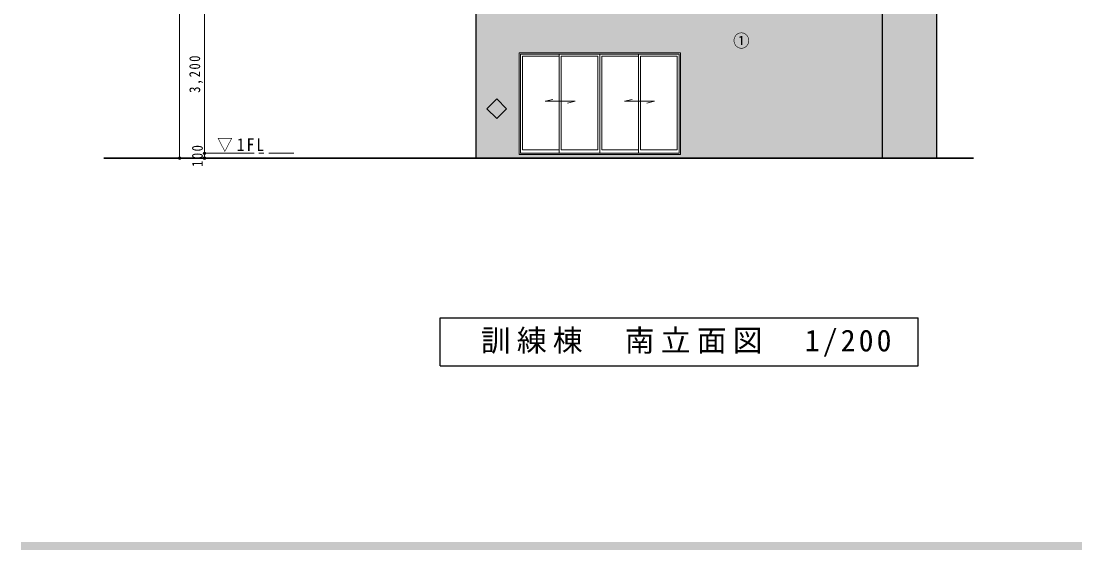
# Model space of a CAD drawing. Units: millimetres at full size. Extents: x -38230 to 40344, y -28542 to 27899.
# Drawn here: x -38230 to -16975, y -27721 to -17041 of the extents above; entities that cross this region are included whole.
import ezdxf
from ezdxf.enums import TextEntityAlignment as Align

# ---------------------------------------------------------------- set-up
doc = ezdxf.new("R2010")
doc.units = ezdxf.units.MM
doc.header["$LTSCALE"] = 100
doc.header["$PDMODE"] = 32
doc.header["$PDSIZE"] = 50
doc.linetypes.add('CHAIN1', pattern=[8, 5, -1, 1, -1])
for name, color, linetype, lineweight in [('1-3_中線', 3, 'Continuous', 25), ('1-4_太線', 2, 'Continuous', 35), ('1-8_ﾊｯﾁﾝｸﾞ', 4, 'Continuous', 9), ('1-A_中芯線', 4, 'CHAIN1', 9), ('1-D_文字', 7, 'Continuous', 18), ('1-E_寸法', 4, 'Continuous', 9)]:
    doc.layers.add(name, color=color, linetype=linetype, lineweight=lineweight)
for name, color, linetype in [('2-D_2-Dﾚｲﾔ', 9, 'Continuous'), ('4-D_文字', 7, 'Continuous'), ('F-D', 150, 'Continuous')]:
    doc.layers.add(name, color=color, linetype=linetype)
doc.styles.add('ＭＳ ゴシック', font='')
doc.styles.get('ＭＳ ゴシック').set_extended_font_data('MS Gothic')

msp = doc.modelspace()

# ---------------------------------------------------------------- linework, layer by layer
at = {"layer": '1-3_中線'}
for p, q in [((-29057.6, -6310.6), (-29057.6, -19810.6)), ((-20857.6, -19810.6), (-20857.6, -6710.6)), ((-19757.6, -19810.6), (-19757.6, -16810.6))]:
    msp.add_line(p, q, dxfattribs=at)
for points in [[(-29775.9, -24005.4), (-29775.9, -23032.7), (-20139.2, -23032.7)], [(-29775.9, -24005.4), (-20139.2, -24005.4), (-20139.2, -23032.7)]]:
    msp.add_lwpolyline(points, dxfattribs=at)
at = {"layer": '1-4_太線'}
msp.add_line((-19020.4, -19810.6), (-36564, -19810.6), dxfattribs=at)
at = {"layer": '1-8_ﾊｯﾁﾝｸﾞ'}
for p, q in [((-28182.6, -19735.8), (-28182.6, -17685.6)), ((-24932.6, -17685.6), (-28182.6, -17685.6)), ((-28157.6, -19710.6), (-28157.6, -17710.6)), ((-24957.6, -17710.6), (-28157.6, -17710.6)), ((-28117.6, -19640.6), (-28117.6, -17750.6)), ((-27377.6, -17750.6), (-28117.6, -17750.6)), ((-27377.6, -19710.6), (-27377.6, -17710.6)), ((-27337.6, -19640.6), (-27337.6, -17750.6)), ((-26597.6, -17750.6), (-27337.6, -17750.6)), ((-26597.6, -19640.6), (-26597.6, -17750.6)), ((-26557.6, -17710.6), (-26557.6, -19710.6)), ((-26517.6, -19640.6), (-26517.6, -17750.6)), ((-25777.6, -17750.6), (-26517.6, -17750.6)), ((-25777.6, -19710.6), (-25777.6, -17710.6)), ((-25737.6, -19640.6), (-25737.6, -17750.6)), ((-24997.6, -17750.6), (-25737.6, -17750.6)), ((-24997.6, -19640.6), (-24997.6, -17750.6)), ((-24957.6, -17710.6), (-24957.6, -19710.6)), ((-24932.6, -17685.6), (-24932.6, -19735.8)), ((-27508.2, -18622.5), (-27657.9, -18662.4)), ((-27057.9, -18662.4), (-27657.9, -18662.4)), ((-27207.6, -18702.3), (-27057.9, -18662.4)), ((-25908.2, -18622.5), (-26057.9, -18662.4)), ((-25457.9, -18662.4), (-26057.9, -18662.4)), ((-25607.6, -18702.3), (-25457.9, -18662.4)), ((-28182.6, -19735.8), (-24932.6, -19735.8)), ((-28157.6, -19710.6), (-24957.6, -19710.6)), ((-27377.6, -19640.6), (-28117.6, -19640.6)), ((-26597.6, -19640.6), (-27337.6, -19640.6)), ((-25777.6, -19640.6), (-26517.6, -19640.6)), ((-24997.6, -19640.6), (-25737.6, -19640.6))]:
    msp.add_line(p, q, dxfattribs=at)
at = {"layer": '1-8_ﾊｯﾁﾝｸﾞ', "color": 1, "lineweight": 18}
for p, q in [((-28637.8, -18610.6), (-28837.8, -18810.6)), ((-28437.8, -18810.6), (-28637.8, -18610.6)), ((-28837.8, -18810.6), (-28637.8, -19010.6)), ((-28637.8, -19010.6), (-28437.8, -18810.6))]:
    msp.add_line(p, q, dxfattribs=at)
at = {"layer": '1-A_中芯線'}
msp.add_line((-34032.1, -19710.6), (-32674, -19710.6), dxfattribs=at)
at = {"layer": '1-E_寸法'}
for p, q in [((-35032.1, -19810.6), (-35032.1, -5210.6)), ((-34532.1, -19710.6), (-34532.1, -16510.6)), ((-34532.1, -19710.6), (-34032.1, -19710.6)), ((-34532.1, -19810.6), (-34532.1, -19710.6)), ((-35032.1, -19810.6), (-34532.1, -19810.6)), ((-34532.1, -19810.6), (-34032.1, -19810.6))]:
    msp.add_line(p, q, dxfattribs=at)
at = {"layer": '1-E_寸法', "color": 2}
for p in [(-34532.1, -19710.6), (-35032.1, -19810.6), (-34532.1, -19810.6)]:
    msp.add_point(p, dxfattribs=at)
at = {"layer": '2-D_2-Dﾚｲﾔ'}
for points in [[(-20857.6, -13310.6), (-19757.6, -13310.6), (-20857.6, -19810.6), (-19757.6, -19810.6)], [(-29057.6, -19710.6), (-28182.6, -19710.6), (-29057.6, -16510.6), (-28182.6, -16510.6)], [(-24932.6, -17685.6), (-24932.6, -16510.6), (-28182.6, -17685.6), (-28182.6, -16510.6)], [(-20857.6, -16510.6), (-24932.6, -16510.6), (-20857.6, -19710.6), (-24932.6, -19710.6)], [(-20857.6, -19810.6), (-20857.6, -19710.6), (-29057.6, -19810.6), (-29057.6, -19710.6)]]:
    msp.add_solid(points, dxfattribs=at)
at = {"layer": 'F-D'}
msp.add_solid([(-38230.5, -27721.4), (-38230.5, -27561.4), (39005.4, -27721.4), (39005.4, -27561.4)], dxfattribs=at)

# ---------------------------------------------------------------- texts
at = {"layer": '1-D_文字', "insert": (-34277.5, -19686.1), "char_height": 256.6, "attachment_point": 7, "style": 'ＭＳ ゴシック'}
msp.add_mtext('\\T1.26;\\W0.9;▽1FL', dxfattribs=at)
at = {"layer": '1-D_文字', "color": 2, "insert": (-28957.6, -23819.1), "char_height": 439.9, "attachment_point": 7, "style": 'ＭＳ ゴシック'}
msp.add_mtext('\\T1.21;訓練棟\u3000南立面図\u30001/200', dxfattribs=at)
at = {"layer": '1-E_寸法', "color": 7, "char_height": 219.9, "attachment_point": 7, "rotation": 90, "style": 'ＭＳ ゴシック'}
for s, insert in [('\\T1.23;\\W0.85;3,200', (-34562.1, -18490.6)), ('\\T1.23;\\W0.85;100', (-34562.1, -19985.6))]:
    msp.add_mtext(s, dxfattribs=dict(at, insert=insert))
at = {"layer": '4-D_文字', "style": 'ＭＳ ゴシック', "width": 0.95}
msp.add_text('①', height=256.6, dxfattribs=at).set_placement((-23868.9, -17645), align=Align.BOTTOM_LEFT)

doc.saveas('drawing.dxf')
